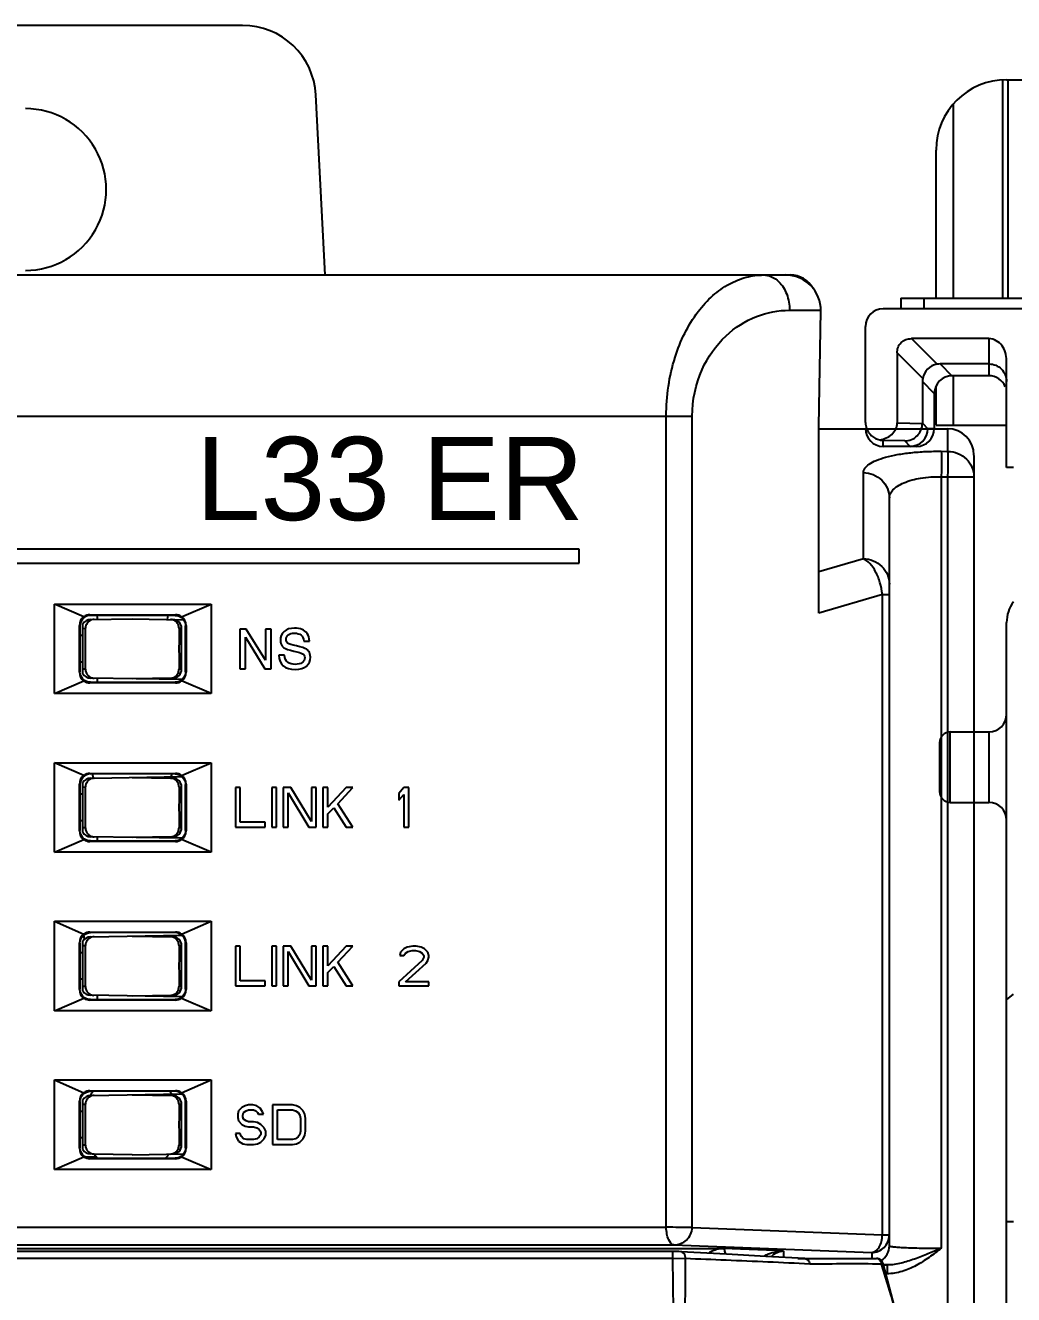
# Model space of a CAD drawing. Header units: inches. Extents: x -38 to 199, y -310 to 64.
# Drawn here: x 21.29 to 22.394, y 56.603 to 58.021 of the extents above; entities that cross this region are included whole.
import ezdxf

# ---------------------------------------------------------------- set-up
doc = ezdxf.new("R2010")
doc.units = ezdxf.units.IN
doc.header["$MEASUREMENT"] = 0
doc.layers.add('PLC', color=7, linetype='Continuous')
doc.styles.get("Standard").update_dxf_attribs({"font": 'arial.ttf'})

# ---------------------------------------------------------------- blocks, each defined once
blk = doc.blocks.new('DI32')
at = {"layer": 'PLC', "color": 7, "linetype": 'Continuous'}
for p, q in [((0.1532, 0.0315), (0.1532, 0.2755)), ((0.1575, 0.2756), (0.4331, 0.2756)), ((0.1594, 0.0315), (0.1594, 0.2756)), ((0.0984, 0.0315), (0.0984, 0.2489)), ((0.0787, 0.0315), (0.0787, 0.1969)), ((0.0394, 0.0315), (0.0394, 0.0197)), ((0.0394, 0.0315), (0.2756, 0.0315)), ((0.065, 0.0315), (0.065, 0.0197)), ((0.2756, 0.0197), (0.0197, 0.0197)), ((0, -0.1073), (0, 0)), ((0.0513, -0.0136), (0.0798, -0.0422)), ((0.1378, -0.0136), (0.0513, -0.0136)), ((0.1378, -0.0136), (0.1378, -0.0551)), ((0.0353, -0.0296), (0.0353, -0.1075)), ((0.0638, -0.0582), (0.0353, -0.0296)), ((0.0832, -0.0419), (0.0965, -0.0551)), ((0.1378, -0.0419), (0.0832, -0.0419)), ((0.1575, -0.1575), (0.1575, -0.0379)), ((0.1378, -0.0551), (0.0965, -0.0551)), ((0.0984, -0.1102), (0.0984, -0.0551)), ((0.0635, -0.0616), (0.0635, -0.1081)), ((0.0768, -0.0748), (0.0635, -0.0616)), ((0.0787, -0.1102), (0.0787, -0.0665)), ((0.0768, -0.0748), (0.0768, -0.1142)), ((0.0353, -0.1075), (0.0635, -0.1082)), ((0.0635, -0.1081), (0.0697, -0.1142)), ((0.0787, -0.1102), (0.1575, -0.1102)), ((0.0197, -0.1339), (0.0197, -0.1272)), ((0.044, -0.1278), (0.0197, -0.1272)), ((0.0768, -0.1142), (0.0697, -0.1142)), ((0.0571, -0.1339), (0.0197, -0.1339)), ((0.05, -0.1339), (0.044, -0.1278)), ((0.1654, -0.1575), (0.1575, -0.1575)), ((0.1575, -1.2362), (0.1575, -0.3307)), ((0.0945, -0.5315), (0.0945, -0.4528)), ((0.0945, -0.4528), (0.1378, -0.4528)), ((0.1378, -0.4528), (0.1378, -0.5315)), ((0.0827, -0.4646), (0.0827, -0.5197)), ((0.0945, -0.5315), (0.1378, -0.5315)), ((0.1575, -0.752), (0.1654, -0.7457)), ((0.1654, -1), (0.1575, -1))]:
    blk.add_line(p, q, dxfattribs=at)
for centre, radius, start, end in [((0.1575, 0.1969), 0.0787, 90, 180), ((0.0197, 0), 0.0197, 90, 180), ((0.0834, -0.0617), 0.0199, 100.2786, 169.7214), ((0.0832, -0.061), 0.0191, 89.9988, 100.1959), ((0.0965, -0.0748), 0.0197, 90, 179.9956), ((0.1378, -0.0748), 0.0197, 22.5024, 90), ((0.0827, -0.0616), 0.0191, 169.8063, 179.9989), ((0.0198, -0.1073), 0.0198, 180.075, 199.1445), ((0.0197, -0.1142), 0.0197, 180, 270), ((0.0197, -0.1073), 0.0197, 199.2206, 258.9983), ((0.0208, -0.1071), 0.0201, 256.0286, 266.8547), ((0.05, -0.1142), 0.0197, 270.0257, 359.988), ((0.0571, -0.1142), 0.0197, 270, 0), ((0.1969, -0.3307), 0.0394, 143.7702, 180), ((0.1378, -0.4331), 0.0197, 270, 0), ((0.0945, -0.4646), 0.0118, 90, 180), ((0.0945, -0.5197), 0.0118, 180, 270), ((0.1378, -0.5512), 0.0197, 0, 90)]:
    blk.add_arc(centre, radius, start, end, dxfattribs=at)
for points, knots in [([(0.0353, -0.0296), (0.0353, -0.0275), (0.0358, -0.0232), (0.0393, -0.0177), (0.0449, -0.0143), (0.0492, -0.0136), (0.0513, -0.0136)], [0, 0, 0, 0, 0.250239, 0.500033, 0.749845, 1, 1, 1, 1]), ([(0.1575, -0.0379), (0.1575, -0.035), (0.1567, -0.0292), (0.1529, -0.0213), (0.1464, -0.0153), (0.1406, -0.0136), (0.1378, -0.0136)], [0, 0, 0, 0, 0.250734, 0.501214, 0.751063, 1, 1, 1, 1]), ([(0.1378, -0.0419), (0.1404, -0.0419), (0.1455, -0.0429), (0.1498, -0.0458), (0.1516, -0.0475)], [0, 0, 0, 0, 0.503503, 1, 1, 1, 1]), ([(0.1516, -0.0475), (0.1535, -0.0494), (0.1564, -0.0537), (0.1575, -0.0589), (0.1575, -0.0615)], [0, 0, 0, 0, 0.503989, 1, 1, 1, 1]), ([(0.0159, -0.1266), (0.0184, -0.1262), (0.0232, -0.1249), (0.0295, -0.1209), (0.0342, -0.1149), (0.0353, -0.11), (0.0353, -0.1075)], [0, 0, 0, 0, 0.250283, 0.500496, 0.750324, 1, 1, 1, 1]), ([(0.044, -0.1278), (0.0465, -0.1278), (0.0515, -0.1268), (0.058, -0.1225), (0.0624, -0.116), (0.0635, -0.1108), (0.0635, -0.1082)], [0, 0, 0, 0, 0.244385, 0.491772, 0.74415, 1, 1, 1, 1])]:
    blk.add_open_spline(points, degree=3, knots=knots, dxfattribs=at)

msp = doc.modelspace()

# ---------------------------------------------------------------- linework, layer by layer
at = {"color": 0}
msp.add_line((22.34923, 57.54018), (22.34923, 53.29765), dxfattribs=at)
at = {"layer": 'PLC', "linetype": 'Continuous'}
for p, q in [((21.53251, 58.02051), (20.99824, 58.02051)), ((21.62488, 57.74175), (21.61432, 57.94289)), ((20.16813, 57.74175), (22.13889, 57.74175)), ((22.13904, 57.74175), (22.14401, 57.74175)), ((22.14327, 57.70238), (22.17826, 57.70238)), ((22.17601, 57.57279), (22.17826, 57.70169)), ((20.12876, 57.58427), (22.03459, 57.58427)), ((22.00562, 56.67825), (22.00562, 57.58427)), ((22.03459, 56.67803), (22.03459, 57.58427)), ((22.17601, 57.36421), (22.17601, 57.57279)), ((22.17601, 57.57013), (22.31971, 57.57009)), ((22.32022, 57.54473), (22.32022, 57.56857)), ((22.31277, 57.54483), (22.32022, 57.54473)), ((22.22573, 57.42487), (22.22573, 57.52111)), ((22.31276, 57.51644), (22.31277, 56.65482)), ((22.31276, 57.51644), (22.32022, 57.51635)), ((22.32022, 56.30933), (22.32022, 57.51635)), ((22.32022, 57.51635), (22.34923, 57.51635)), ((22.25475, 56.65757), (22.25475, 57.49272)), ((21.90829, 57.43555), (20.25475, 57.43555)), ((21.90829, 57.4198), (21.90829, 57.43555)), ((22.22573, 57.42487), (22.17601, 57.41033)), ((20.25475, 57.4198), (21.90829, 57.4198)), ((22.24695, 57.38497), (22.17601, 57.36421)), ((22.24695, 56.66997), (22.24695, 57.38497)), ((22.24695, 57.38495), (22.25475, 57.38495)), ((21.3225, 57.27427), (21.3225, 57.37427)), ((21.35532, 57.36007), (21.3225, 57.37427)), ((21.3225, 57.37427), (21.49731, 57.37427)), ((21.46449, 57.36007), (21.49731, 57.37427)), ((21.49731, 57.37427), (21.49731, 57.27427)), ((21.35026, 57.29809), (21.35026, 57.35045)), ((21.35026, 57.35045), (21.35085, 57.34986)), ((21.35085, 57.34997), (21.35085, 57.29856)), ((21.3542, 57.29652), (21.3542, 57.35205)), ((21.36207, 57.36225), (21.36266, 57.36167)), ((21.36207, 57.36225), (21.45773, 57.36225)), ((21.36253, 57.35694), (21.40932, 57.35775)), ((21.45726, 57.36167), (21.36254, 57.36167)), ((21.36964, 57.36167), (21.3705, 57.35708)), ((21.37011, 57.35919), (21.37011, 57.35707)), ((21.40932, 57.35775), (21.46648, 57.35676)), ((21.44899, 57.36167), (21.44813, 57.35708)), ((21.45773, 57.36225), (21.45715, 57.36167)), ((21.46954, 57.35045), (21.46896, 57.34986)), ((21.46896, 57.29856), (21.46896, 57.34997)), ((21.46954, 57.35045), (21.46954, 57.29809)), ((21.3542, 57.33905), (21.35085, 57.33905)), ((21.3542, 57.34712), (21.35708, 57.34717)), ((21.46447, 57.34712), (21.46155, 57.34717)), ((21.46447, 57.30146), (21.46447, 57.34712)), ((21.52939, 57.3464), (21.52939, 57.3021)), ((21.53634, 57.3464), (21.52939, 57.3464)), ((21.53568, 57.3021), (21.53568, 57.33738)), ((21.53568, 57.33738), (21.55754, 57.3021)), ((21.5582, 57.31152), (21.53634, 57.3464)), ((21.5582, 57.3464), (21.5582, 57.31152)), ((21.56448, 57.3464), (21.5582, 57.3464)), ((21.56448, 57.3021), (21.56448, 57.3464)), ((21.57665, 57.32736), (21.57849, 57.32555)), ((21.58267, 57.33058), (21.5818, 57.33154)), ((21.60099, 57.3328), (21.60727, 57.3328)), ((21.3542, 57.30952), (21.35085, 57.30952)), ((21.5794, 57.31705), (21.57311, 57.31705)), ((21.5995, 57.31886), (21.60094, 57.31749)), ((21.35026, 57.29809), (21.35085, 57.29868)), ((21.35708, 57.30141), (21.3542, 57.30146)), ((21.46447, 57.30146), (21.46155, 57.30141)), ((21.46954, 57.29809), (21.46896, 57.29868)), ((21.52939, 57.3021), (21.53568, 57.3021)), ((21.55754, 57.3021), (21.56448, 57.3021)), ((21.3225, 57.27427), (21.35532, 57.28847)), ((21.36207, 57.28628), (21.36266, 57.28687)), ((21.45773, 57.28628), (21.36207, 57.28628)), ((21.46481, 57.28986), (21.36253, 57.29164)), ((21.36254, 57.28687), (21.45726, 57.28687)), ((21.37011, 57.29151), (21.37011, 57.28687)), ((21.45479, 57.29162), (21.40932, 57.29082)), ((21.45773, 57.28628), (21.45715, 57.28687)), ((21.49731, 57.27427), (21.46449, 57.28847)), ((21.49731, 57.27427), (21.3225, 57.27427)), ((21.3225, 57.0971), (21.3225, 57.19711)), ((21.35532, 57.1829), (21.3225, 57.19711)), ((21.3225, 57.19711), (21.49731, 57.19711)), ((21.46449, 57.1829), (21.49731, 57.19711)), ((21.49731, 57.19711), (21.49731, 57.0971)), ((21.36207, 57.18509), (21.36266, 57.1845)), ((21.36207, 57.18509), (21.45773, 57.18509)), ((21.45726, 57.1845), (21.36254, 57.1845)), ((21.36617, 57.17983), (21.36489, 57.1845)), ((21.36678, 57.17985), (21.46475, 57.18156)), ((21.40932, 57.18059), (21.45185, 57.17985)), ((21.45288, 57.18135), (21.45374, 57.1845)), ((21.45773, 57.18509), (21.45715, 57.1845)), ((21.35026, 57.12093), (21.35026, 57.17328)), ((21.35026, 57.17328), (21.35085, 57.1727)), ((21.35085, 57.17281), (21.35085, 57.1214)), ((21.3542, 57.11936), (21.3542, 57.17489)), ((21.3542, 57.16995), (21.35708, 57.17)), ((21.36253, 57.17977), (21.36617, 57.17983)), ((21.45246, 57.17983), (21.45479, 57.17979)), ((21.46155, 57.17), (21.46447, 57.16995)), ((21.46447, 57.12429), (21.46447, 57.16995)), ((21.46954, 57.17328), (21.46896, 57.1727)), ((21.46896, 57.1214), (21.46896, 57.17281)), ((21.46954, 57.17328), (21.46954, 57.12093)), ((21.52443, 57.16923), (21.52443, 57.12494)), ((21.52997, 57.16923), (21.52443, 57.16923)), ((21.52997, 57.13059), (21.52997, 57.16923)), ((21.56503, 57.16923), (21.56503, 57.12494)), ((21.57057, 57.16923), (21.56503, 57.16923)), ((21.57057, 57.12494), (21.57057, 57.16923)), ((21.57795, 57.16923), (21.57795, 57.12494)), ((21.58625, 57.16923), (21.57795, 57.16923)), ((21.60932, 57.13154), (21.58625, 57.16923)), ((21.60932, 57.16923), (21.60932, 57.13154)), ((21.61486, 57.16923), (21.60932, 57.16923)), ((21.61486, 57.12494), (21.61486, 57.16923)), ((21.62224, 57.16923), (21.62224, 57.12494)), ((21.62778, 57.16923), (21.62224, 57.16923)), ((21.64808, 57.16923), (21.62778, 57.14756)), ((21.62778, 57.14756), (21.62778, 57.16923)), ((21.63885, 57.15133), (21.65546, 57.16923)), ((21.65546, 57.16923), (21.64808, 57.16923)), ((21.71267, 57.16923), (21.70713, 57.16263)), ((21.71821, 57.16923), (21.71267, 57.16923)), ((21.71821, 57.12494), (21.71821, 57.16923)), ((21.3542, 57.16189), (21.35085, 57.16189)), ((21.58349, 57.12494), (21.58349, 57.16358)), ((21.58349, 57.16358), (21.60655, 57.12494)), ((21.70713, 57.16263), (21.70713, 57.15509)), ((21.70713, 57.15509), (21.71267, 57.16169)), ((21.71267, 57.16169), (21.71267, 57.12494)), ((21.62778, 57.14002), (21.63424, 57.14661)), ((21.62778, 57.12494), (21.62778, 57.14002)), ((21.63424, 57.14661), (21.64808, 57.12494)), ((21.65546, 57.12494), (21.63885, 57.15133)), ((21.3542, 57.13236), (21.35085, 57.13236)), ((21.35708, 57.12424), (21.3542, 57.12429)), ((21.46447, 57.12429), (21.46155, 57.12424)), ((21.52443, 57.12494), (21.55765, 57.12494)), ((21.55765, 57.13059), (21.52997, 57.13059)), ((21.55765, 57.12494), (21.55765, 57.13059)), ((21.56503, 57.12494), (21.57057, 57.12494)), ((21.57795, 57.12494), (21.58349, 57.12494)), ((21.60655, 57.12494), (21.61486, 57.12494)), ((21.62224, 57.12494), (21.62778, 57.12494)), ((21.64808, 57.12494), (21.65546, 57.12494)), ((21.71267, 57.12494), (21.71821, 57.12494)), ((21.3225, 57.0971), (21.35532, 57.1113)), ((21.35026, 57.12093), (21.35085, 57.12151)), ((21.36207, 57.10912), (21.36266, 57.1097)), ((21.45773, 57.10912), (21.36207, 57.10912)), ((21.46481, 57.11269), (21.36253, 57.11448)), ((21.36254, 57.1097), (21.45726, 57.1097)), ((21.37011, 57.11434), (21.37011, 57.1097)), ((21.45479, 57.11445), (21.40932, 57.11366)), ((21.45773, 57.10912), (21.45715, 57.1097)), ((21.49731, 57.0971), (21.46449, 57.1113)), ((21.46954, 57.12093), (21.46896, 57.12151)), ((21.49731, 57.0971), (21.3225, 57.0971)), ((21.3225, 56.91994), (21.3225, 57.01994)), ((21.3225, 57.01994), (21.35532, 57.00574)), ((21.3225, 57.01994), (21.49731, 57.01994)), ((21.46449, 57.00574), (21.49731, 57.01994)), ((21.49731, 57.01994), (21.49731, 56.91994)), ((21.35026, 56.94376), (21.35026, 56.99611)), ((21.35026, 56.99611), (21.35085, 56.99553)), ((21.35085, 56.99564), (21.35085, 56.94423)), ((21.3542, 56.94219), (21.3542, 56.99772)), ((21.36207, 57.00792), (21.36266, 57.00734)), ((21.36207, 57.00792), (21.45773, 57.00792)), ((21.36253, 57.00261), (21.46475, 57.00439)), ((21.45726, 57.00734), (21.36254, 57.00734)), ((21.40932, 57.00342), (21.45479, 57.00263)), ((21.45773, 57.00792), (21.45715, 57.00734)), ((21.46954, 56.99611), (21.46896, 56.99553)), ((21.46896, 56.94423), (21.46896, 56.99564)), ((21.46954, 56.99611), (21.46954, 56.94376)), ((21.3542, 56.98472), (21.35085, 56.98472)), ((21.3542, 56.99279), (21.35708, 56.99284)), ((21.46155, 56.99284), (21.46447, 56.99279)), ((21.46447, 56.94713), (21.46447, 56.99279)), ((21.52443, 56.99207), (21.52443, 56.94777)), ((21.52997, 56.99207), (21.52443, 56.99207)), ((21.52997, 56.95343), (21.52997, 56.99207)), ((21.56503, 56.99207), (21.56503, 56.94777)), ((21.57057, 56.99207), (21.56503, 56.99207)), ((21.57057, 56.94777), (21.57057, 56.99207)), ((21.57795, 56.99207), (21.57795, 56.94777)), ((21.58625, 56.99207), (21.57795, 56.99207)), ((21.58349, 56.94777), (21.58349, 56.98641)), ((21.58349, 56.98641), (21.60655, 56.94777)), ((21.60932, 56.95437), (21.58625, 56.99207)), ((21.60932, 56.99207), (21.60932, 56.95437)), ((21.61486, 56.99207), (21.60932, 56.99207)), ((21.61486, 56.94777), (21.61486, 56.99207)), ((21.62224, 56.99207), (21.62224, 56.94777)), ((21.62778, 56.99207), (21.62224, 56.99207)), ((21.64808, 56.99207), (21.62778, 56.97039)), ((21.62778, 56.97039), (21.62778, 56.99207)), ((21.63885, 56.97416), (21.65546, 56.99207)), ((21.65546, 56.99207), (21.64808, 56.99207)), ((21.70898, 56.98547), (21.70806, 56.9817)), ((21.70806, 56.9817), (21.71267, 56.9817)), ((21.71267, 56.98924), (21.70898, 56.98547)), ((21.71636, 56.99112), (21.71267, 56.98924)), ((21.71267, 56.9817), (21.71451, 56.98453)), ((21.71451, 56.98453), (21.71728, 56.98641)), ((21.72282, 56.99207), (21.71636, 56.99112)), ((21.71728, 56.98641), (21.7219, 56.98735)), ((21.7219, 56.98735), (21.72559, 56.98735)), ((21.72651, 56.99207), (21.72282, 56.99207)), ((21.72559, 56.98735), (21.7302, 56.98641)), ((21.73205, 56.99112), (21.72651, 56.99207)), ((21.7302, 56.98641), (21.73297, 56.98453)), ((21.73574, 56.98924), (21.73205, 56.99112)), ((21.73297, 56.98453), (21.73481, 56.9817)), ((21.73481, 56.9817), (21.73481, 56.97981)), ((21.73943, 56.98547), (21.73574, 56.98924)), ((21.74035, 56.9817), (21.73943, 56.98547)), ((21.74035, 56.97981), (21.74035, 56.9817)), ((21.62778, 56.96285), (21.63424, 56.96945)), ((21.63424, 56.96945), (21.64808, 56.94777)), ((21.65546, 56.94777), (21.63885, 56.97416)), ((21.73297, 56.97604), (21.70713, 56.95249)), ((21.71451, 56.95249), (21.73758, 56.97322)), ((21.73481, 56.97981), (21.73297, 56.97604)), ((21.73758, 56.97322), (21.73943, 56.97604)), ((21.73943, 56.97604), (21.74035, 56.97981)), ((21.3542, 56.95519), (21.35085, 56.95519)), ((21.55765, 56.95343), (21.52997, 56.95343)), ((21.55765, 56.94777), (21.55765, 56.95343)), ((21.62778, 56.94777), (21.62778, 56.96285)), ((21.35026, 56.94376), (21.35085, 56.94435)), ((21.35708, 56.94708), (21.3542, 56.94713)), ((21.46447, 56.94713), (21.46155, 56.94708)), ((21.46954, 56.94376), (21.46896, 56.94435)), ((21.52443, 56.94777), (21.55765, 56.94777)), ((21.56503, 56.94777), (21.57057, 56.94777)), ((21.57795, 56.94777), (21.58349, 56.94777)), ((21.60655, 56.94777), (21.61486, 56.94777)), ((21.62224, 56.94777), (21.62778, 56.94777)), ((21.64808, 56.94777), (21.65546, 56.94777)), ((21.70713, 56.95249), (21.70713, 56.94777)), ((21.70713, 56.94777), (21.74035, 56.94777)), ((21.74035, 56.95249), (21.71451, 56.95249)), ((21.74035, 56.94777), (21.74035, 56.95249)), ((21.3225, 56.91994), (21.35532, 56.93414)), ((21.36207, 56.93195), (21.36266, 56.93254)), ((21.45773, 56.93195), (21.36207, 56.93195)), ((21.46481, 56.93552), (21.36253, 56.93731)), ((21.36254, 56.93254), (21.45726, 56.93254)), ((21.45479, 56.93729), (21.40932, 56.93649)), ((21.45773, 56.93195), (21.45715, 56.93254)), ((21.46449, 56.93414), (21.49731, 56.91994)), ((21.49731, 56.91994), (21.3225, 56.91994)), ((21.3225, 56.74277), (21.3225, 56.84278)), ((21.3225, 56.84278), (21.35532, 56.82857)), ((21.3225, 56.84278), (21.49731, 56.84278)), ((21.46449, 56.82857), (21.49731, 56.84278)), ((21.49731, 56.84278), (21.49731, 56.74277)), ((21.36207, 56.83076), (21.36266, 56.83017)), ((21.36207, 56.83076), (21.45773, 56.83076)), ((21.36253, 56.82544), (21.46475, 56.82722)), ((21.45726, 56.83017), (21.36254, 56.83017)), ((21.40932, 56.82626), (21.45479, 56.82546)), ((21.45773, 56.83076), (21.45715, 56.83017)), ((21.35026, 56.7666), (21.35026, 56.81895)), ((21.35026, 56.81895), (21.35085, 56.81836)), ((21.35085, 56.81848), (21.35085, 56.76707)), ((21.3542, 56.76503), (21.3542, 56.82056)), ((21.3542, 56.81562), (21.35708, 56.81567)), ((21.46155, 56.81567), (21.46447, 56.81562)), ((21.46447, 56.76996), (21.46447, 56.81562)), ((21.46954, 56.81895), (21.46896, 56.81836)), ((21.46896, 56.76707), (21.46896, 56.81848)), ((21.46954, 56.81895), (21.46954, 56.7666)), ((21.53181, 56.81207), (21.52812, 56.8083)), ((21.5355, 56.81396), (21.53181, 56.81207)), ((21.53919, 56.8149), (21.5355, 56.81396)), ((21.54381, 56.8149), (21.53919, 56.8149)), ((21.54842, 56.81396), (21.54381, 56.8149)), ((21.55211, 56.81113), (21.54842, 56.81396)), ((21.56595, 56.8149), (21.56595, 56.77061)), ((21.5881, 56.8149), (21.56595, 56.8149)), ((21.59271, 56.81396), (21.5881, 56.8149)), ((21.5964, 56.81207), (21.59271, 56.81396)), ((21.6001, 56.8083), (21.5964, 56.81207)), ((21.3542, 56.80756), (21.35085, 56.80756)), ((21.52812, 56.8083), (21.5272, 56.80453)), ((21.5272, 56.80453), (21.5272, 56.80076)), ((21.5272, 56.80076), (21.52812, 56.79699)), ((21.53274, 56.80359), (21.53366, 56.80642)), ((21.53274, 56.80171), (21.53274, 56.80359)), ((21.53366, 56.79888), (21.53274, 56.80171)), ((21.53366, 56.80642), (21.53643, 56.8083)), ((21.53643, 56.79699), (21.53366, 56.79888)), ((21.53643, 56.8083), (21.53919, 56.80925)), ((21.53919, 56.80925), (21.54473, 56.80925)), ((21.54473, 56.80925), (21.5475, 56.8083)), ((21.5475, 56.8083), (21.54934, 56.80642)), ((21.54934, 56.80642), (21.55027, 56.80453)), ((21.55027, 56.80453), (21.5558, 56.80453)), ((21.55488, 56.80736), (21.55211, 56.81113)), ((21.5558, 56.80453), (21.55488, 56.80736)), ((21.57149, 56.77626), (21.57149, 56.80925)), ((21.57149, 56.80925), (21.5881, 56.80925)), ((21.5881, 56.80925), (21.59179, 56.8083)), ((21.59179, 56.8083), (21.59456, 56.80642)), ((21.59456, 56.80642), (21.5964, 56.80359)), ((21.5964, 56.80359), (21.59733, 56.79982)), ((21.59733, 56.79982), (21.59733, 56.78569)), ((21.60194, 56.80453), (21.6001, 56.8083)), ((21.60286, 56.79982), (21.60194, 56.80453)), ((21.60286, 56.78569), (21.60286, 56.79982)), ((21.52812, 56.79699), (21.53181, 56.79323)), ((21.53181, 56.79323), (21.5355, 56.79134)), ((21.5355, 56.79134), (21.53919, 56.7904)), ((21.53919, 56.79605), (21.53643, 56.79699)), ((21.54473, 56.79605), (21.53919, 56.79605)), ((21.53919, 56.7904), (21.54473, 56.7904)), ((21.54934, 56.79511), (21.54473, 56.79605)), ((21.54473, 56.7904), (21.54842, 56.78946)), ((21.54842, 56.78946), (21.55119, 56.78757)), ((21.55304, 56.79323), (21.54934, 56.79511)), ((21.55119, 56.78757), (21.55304, 56.78474)), ((21.55673, 56.78946), (21.55304, 56.79323)), ((21.55304, 56.78474), (21.55304, 56.78192)), ((21.55857, 56.78569), (21.55673, 56.78946)), ((21.55857, 56.78097), (21.55857, 56.78569)), ((21.59733, 56.78569), (21.5964, 56.78192)), ((21.60194, 56.78097), (21.60286, 56.78569)), ((21.3542, 56.77803), (21.35085, 56.77803)), ((21.35708, 56.76991), (21.3542, 56.76996)), ((21.46155, 56.76991), (21.46447, 56.76996)), ((21.52443, 56.78286), (21.52535, 56.77909)), ((21.52997, 56.78286), (21.52443, 56.78286)), ((21.52535, 56.77909), (21.52812, 56.77438)), ((21.52812, 56.77438), (21.53274, 56.77155)), ((21.53089, 56.78003), (21.52997, 56.78286)), ((21.53366, 56.7772), (21.53089, 56.78003)), ((21.53274, 56.77155), (21.53735, 56.77061)), ((21.53735, 56.77626), (21.53366, 56.7772)), ((21.54473, 56.77626), (21.53735, 56.77626)), ((21.53735, 56.77061), (21.54473, 56.77061)), ((21.54842, 56.7772), (21.54473, 56.77626)), ((21.54473, 56.77061), (21.54934, 56.77155)), ((21.55119, 56.77909), (21.54842, 56.7772)), ((21.54934, 56.77155), (21.55304, 56.77344)), ((21.55304, 56.78192), (21.55119, 56.77909)), ((21.55304, 56.77344), (21.55673, 56.7772)), ((21.55673, 56.7772), (21.55857, 56.78097)), ((21.56595, 56.77061), (21.5881, 56.77061)), ((21.5881, 56.77626), (21.57149, 56.77626)), ((21.59179, 56.7772), (21.5881, 56.77626)), ((21.5881, 56.77061), (21.59271, 56.77155)), ((21.59456, 56.77909), (21.59179, 56.7772)), ((21.59271, 56.77155), (21.5964, 56.77344)), ((21.5964, 56.78192), (21.59456, 56.77909)), ((21.5964, 56.77344), (21.6001, 56.7772)), ((21.6001, 56.7772), (21.60194, 56.78097)), ((21.3225, 56.74277), (21.35532, 56.75697)), ((21.35026, 56.7666), (21.35085, 56.76718)), ((21.35685, 56.75712), (21.36928, 56.75712)), ((21.36207, 56.75479), (21.36266, 56.75537)), ((21.45773, 56.75479), (21.36207, 56.75479)), ((21.36661, 56.76007), (21.36253, 56.76014)), ((21.36254, 56.75537), (21.45726, 56.75537)), ((21.40932, 56.75933), (21.36678, 56.76007)), ((21.40932, 56.75933), (21.46651, 56.76033)), ((21.45773, 56.75479), (21.45715, 56.75537)), ((21.46449, 56.75697), (21.49731, 56.74277)), ((21.46954, 56.7666), (21.46896, 56.76718)), ((21.49731, 56.74277), (21.3225, 56.74277)), ((20.16813, 56.67825), (22.00562, 56.67825)), ((22.03459, 56.67803), (22.24695, 56.66997)), ((22.24695, 56.66997), (22.25475, 56.66974)), ((20.16813, 56.65858), (22.01426, 56.65858)), ((22.01426, 56.65858), (22.23506, 56.6502)), ((22.01282, 56.64329), (20.12876, 56.64329)), ((22.01282, 56.65117), (20.13664, 56.65117)), ((20.40538, 56.6544), (22.06944, 56.6544)), ((22.01282, 56.64329), (22.01282, 56.65117)), ((22.01487, 56.65116), (22.01282, 56.65117)), ((22.02711, 56.64321), (22.01282, 56.64329)), ((22.01981, 56.65105), (22.01487, 56.65116)), ((22.02185, 56.65096), (22.01981, 56.65105)), ((22.07278, 56.64816), (22.02183, 56.65096)), ((22.13664, 56.65185), (22.06944, 56.6544)), ((22.11673, 56.64574), (22.07278, 56.64816)), ((22.16055, 56.64333), (22.11673, 56.64574)), ((22.13664, 56.65185), (22.13664, 56.64465)), ((22.15245, 56.64334), (22.24039, 56.64334)), ((22.23506, 56.6502), (22.23506, 56.64334)), ((22.24791, 56.6378), (22.24605, 56.63722)), ((22.29212, 56.47039), (22.24791, 56.6378)), ((22.25231, 56.63618), (22.24833, 56.63618)), ((22.25231, 56.63618), (22.25214, 56.62634))]:
    msp.add_line(p, q, dxfattribs=at)
for centre, radius, start, end in [((21.28998, 57.83723), 0.09032, 269.99995, 90.00005), ((22.13889, 57.70238), 0.03937, 358.99965, 90.02083), ((22.14401, 57.71222), 0.02953, 29.42545, 90), ((22.31971, 57.54056), 0.02953, 0.00027, 90.00027), ((21.36697, 57.34701), 0.01001, 91.05669, 108.81703), ((13.11696, 57.32431), 8.24016, 359.999836, 0.15893), ((29.70168, 57.32431), 8.24016, 179.84107, 180.000164), ((13.11696, 57.32426), 8.24016, 359.84107, 0.000164), ((29.70168, 57.32426), 8.24016, 179.999836, 180.15893), ((21.36697, 57.16984), 0.01001, 91.05669, 108.81703), ((13.11696, 57.14715), 8.24016, 359.999836, 0.15893), ((29.70168, 57.14715), 8.24016, 179.84107, 180.000164), ((13.11696, 57.1471), 8.24016, 359.84107, 0.000164), ((29.70168, 57.1471), 8.24016, 179.999836, 180.15893), ((21.40825, 57.01245), 0.05393, 188.66913, 189.2221), ((21.40767, 57.01235), 0.05334, 189.21509, 193.59894), ((21.36697, 56.99268), 0.01001, 91.05669, 108.81703), ((21.40599, 57.00884), 0.05636, 355.3612, 357.17624), ((13.11696, 56.96998), 8.24016, 359.999836, 0.15893), ((29.70168, 56.96998), 8.24016, 179.84107, 180.000164), ((13.11696, 56.96993), 8.24016, 359.84107, 0.000164), ((29.70168, 56.96993), 8.24016, 179.999836, 180.15893), ((22.19055, 56.93123), 0.82052, 179.58897, 179.91577), ((21.41421, 56.79567), 0.05986, 147.70141, 149.97796), ((21.41432, 56.7956), 0.05998, 144.6207, 147.70101), ((21.36697, 56.81551), 0.01001, 91.05669, 108.81703), ((21.40195, 56.79528), 0.06049, 31.75312, 35.26773), ((13.11696, 56.79282), 8.24016, 359.999836, 0.15893), ((29.70168, 56.79282), 8.24016, 179.84107, 180.000164), ((13.11696, 56.79277), 8.24016, 359.84107, 0.000164), ((29.70168, 56.79277), 8.24016, 179.999836, 180.15893), ((21.41292, 56.79585), 0.05857, 217.80038, 218.35178), ((21.41262, 56.79561), 0.05819, 218.34517, 224.10572), ((21.40446, 56.79523), 0.05785, 316.44439, 320.72528), ((21.40443, 56.79526), 0.0579, 320.72324, 322.47337), ((21.91942, 43.5359), 13.14264, 89.497905, 89.624211), ((22.23508, 56.65757), 0.01967, 302.50543, 359.99475), ((21.66185, 46.63397), 10.01591, 87.650614, 87.91011), ((21.67634, 46.99617), 9.65341, 87.093434, 87.648409), ((22.24039, 56.63547), 0.00787, 17.22911, 90.01111), ((22.21312, 46.64128), 9.996, 89.811216, 90.270977), ((20.29711, 56.03089), 2.04109, 10.45798, 17.28142), ((22.27169, 57.08344), 0.44768, 266.95021, 267.51948)]:
    msp.add_arc(centre, radius, start, end, dxfattribs=at)
for centre, major_axis, ratio, start_param, end_param in [((21.53251, 57.93859), (0, 0.08192), 1, -1.5183604, 0), ((21.36217, 57.35035), (0.01096, -0.00469), 0.9893025, 2.5846446, 3.5423275), ((21.3627, 57.3471), (0.0069, 0.00702), 0.9999894, 0.7941195, 1.8194671), ((21.36228, 57.35024), (-0.00471, 0.0111), 0.9756194, -0.3926229, 0.2201859), ((21.45461, 57.34712), (0.00985, -0.00013), 0.9987814, 0.013077, 1.5664307), ((21.45752, 57.35024), (0.00471, 0.0111), 0.9756194, -0.2201859, 0.3926229), ((21.45764, 57.35035), (0.01096, 0.00469), 0.9893025, -0.4007348, 0.556948), ((21.36217, 57.29818), (0.01096, 0.00469), 0.9893025, 2.7408578, 3.6985407), ((21.3627, 57.30148), (0.0069, -0.00702), 0.9999894, -1.8194672, -0.7941195), ((21.45461, 57.30146), (0.00985, 0.00013), 0.9987814, -1.5664307, -0.013077), ((21.45764, 57.29818), (0.01096, -0.00469), 0.9893025, -0.556948, 0.4007348), ((21.36228, 57.2983), (0.00471, 0.0111), 0.9756194, -3.3617786, -2.7489697), ((21.45752, 57.2983), (-0.00471, 0.0111), 0.9756194, -3.5342156, -2.9214067), ((21.36217, 57.17319), (0.01096, -0.00469), 0.9893025, 2.5846446, 3.5423275), ((21.36228, 57.17307), (-0.00471, 0.0111), 0.9756194, -0.3926229, 0.2201859), ((21.45752, 57.17307), (0.00471, 0.0111), 0.9756194, -0.2201859, 0.3926229), ((21.45764, 57.17319), (0.01096, 0.00469), 0.9893025, -0.4007348, 0.556948), ((21.3627, 57.16993), (0.0069, 0.00702), 0.9999894, 0.7941195, 1.8194672), ((21.45461, 57.16995), (0.00985, -0.00013), 0.9987814, 0.013077, 1.5664307), ((21.45461, 57.12429), (0.00985, 0.00013), 0.9987814, -1.5664307, -0.013077), ((21.36217, 57.12102), (0.01096, 0.00469), 0.9893025, 2.7408578, 3.6985407), ((21.3627, 57.12432), (0.0069, -0.00702), 0.9999894, -1.8194671, -0.7941195), ((21.36228, 57.12114), (0.00471, 0.0111), 0.9756194, -3.3617786, -2.7489697), ((21.45752, 57.12114), (-0.00471, 0.0111), 0.9756194, -3.5342156, -2.9214067), ((21.45764, 57.12102), (0.01096, -0.00469), 0.9893025, -0.556948, 0.4007348), ((21.36217, 56.99602), (0.01096, -0.00469), 0.9893025, 2.5846446, 3.5423275), ((21.3627, 56.99276), (0.0069, 0.00702), 0.9999894, 0.7941195, 1.8194672), ((21.36228, 56.9959), (-0.00471, 0.0111), 0.9756194, -0.3926229, 0.2201859), ((21.45461, 56.99279), (0.00985, -0.00013), 0.9987814, 0.013077, 1.5664307), ((21.45752, 56.9959), (0.00471, 0.0111), 0.9756194, -0.2201859, 0.3926229), ((21.45764, 56.99602), (0.01096, 0.00469), 0.9893025, -0.4007348, 0.556948), ((21.36217, 56.94385), (0.01096, 0.00469), 0.9893025, 2.7408578, 3.6985407), ((21.3627, 56.94715), (0.0069, -0.00702), 0.9999894, -1.8194672, -0.7941195), ((21.45461, 56.94713), (0.00985, 0.00013), 0.9987814, -1.5664307, -0.013077), ((21.45764, 56.94385), (0.01096, -0.00469), 0.9893025, -0.556948, 0.4007348), ((21.36228, 56.94397), (0.00471, 0.0111), 0.9756194, -3.3617786, -2.7489697), ((21.45752, 56.94397), (-0.00471, 0.0111), 0.9756194, -3.5342156, -2.9214067), ((21.36217, 56.81886), (0.01096, -0.00469), 0.9893025, 2.5846446, 3.5423275), ((21.36228, 56.81874), (-0.00471, 0.0111), 0.9756194, -0.3926229, 0.2201859), ((21.45752, 56.81874), (0.00471, 0.0111), 0.9756194, -0.2201859, 0.3926229), ((21.45764, 56.81886), (0.01096, 0.00469), 0.9893025, -0.4007348, 0.556948), ((21.3627, 56.8156), (0.0069, 0.00702), 0.9999894, 0.7941195, 1.8194671), ((21.45461, 56.81562), (0.00985, -0.00013), 0.9987814, 0.013077, 1.5664307), ((21.45461, 56.76996), (0.00985, 0.00013), 0.9987814, -1.5664307, -0.013077), ((21.36217, 56.76669), (0.01096, 0.00469), 0.9893025, 2.7408578, 3.6985407), ((21.3627, 56.76999), (0.0069, -0.00702), 0.9999894, -1.8194671, -0.7941195), ((21.36228, 56.76681), (0.00471, 0.0111), 0.9756194, -3.3617786, -2.7489697), ((21.45752, 56.76681), (-0.00471, 0.0111), 0.9756194, -3.5342156, -2.9214067), ((21.45764, 56.76669), (0.01096, -0.00469), 0.9893025, -0.556948, 0.4007348)]:
    msp.add_ellipse(centre, major_axis=major_axis, ratio=ratio, start_param=start_param, end_param=end_param, dxfattribs=at)
for points, knots in [([(22.00562, 57.58427), (22.00564, 57.6064), (22.01151, 57.64781), (22.03331, 57.69319), (22.05669, 57.7189), (22.07499, 57.73205), (22.09436, 57.73997), (22.10776, 57.74175), (22.11429, 57.74175)], [0, 0, 0, 0, 0.3160626, 0.5876762, 0.7040366, 0.809359, 0.9067889, 1, 1, 1, 1]), ([(22.1143, 57.74175), (22.11735, 57.74175), (22.12374, 57.74032), (22.129, 57.73653), (22.13133, 57.73423)], [0, 0, 0, 0, 0.4824648, 1, 1, 1, 1]), ([(22.13133, 57.73423), (22.13524, 57.73036), (22.14136, 57.72007), (22.14327, 57.70843), (22.14327, 57.70238)], [0, 0, 0, 0, 0.4762675, 1, 1, 1, 1]), ([(22.03459, 57.58427), (22.0346, 57.60191), (22.04156, 57.63543), (22.06896, 57.67447), (22.10458, 57.69738), (22.13078, 57.70238), (22.14327, 57.70238)], [0, 0, 0, 0, 0.2990214, 0.5602362, 0.7882419, 1, 1, 1, 1]), ([(22.32022, 57.56857), (22.32016, 57.56895), (22.32006, 57.56937), (22.31987, 57.57009), (22.31971, 57.57009)], [0, 0, 0, 0, 0.7170746, 1, 1, 1, 1]), ([(22.22573, 57.52111), (22.22573, 57.52278), (22.22726, 57.52663), (22.23258, 57.53109), (22.24055, 57.53512), (22.2512, 57.53862), (22.26423, 57.54147), (22.27923, 57.54355), (22.29563, 57.54474), (22.30698, 57.54491), (22.31277, 57.54483)], [0, 0, 0, 0, 0.0531443, 0.1228838, 0.2165921, 0.3355346, 0.477914, 0.6398332, 0.8160995, 1, 1, 1, 1]), ([(22.31277, 57.54483), (22.31294, 57.5413), (22.31288, 57.53183), (22.31285, 57.52237), (22.31277, 57.51644)], [0, 0, 0, 0, 0.3737299, 1, 1, 1, 1]), ([(22.32022, 57.54473), (22.32401, 57.54467), (22.33161, 57.54312), (22.34124, 57.53681), (22.34771, 57.52744), (22.34923, 57.52), (22.34923, 57.51635)], [0, 0, 0, 0, 0.2545081, 0.5063674, 0.7545094, 1, 1, 1, 1]), ([(22.32022, 57.51635), (22.3203, 57.52227), (22.32034, 57.53173), (22.32039, 57.5412), (22.32022, 57.54473)], [0, 0, 0, 0, 0.6262701, 1, 1, 1, 1]), ([(22.22573, 57.52111), (22.22953, 57.52104), (22.23712, 57.51949), (22.24675, 57.51318), (22.25322, 57.50381), (22.25475, 57.49638), (22.25475, 57.49272)], [0, 0, 0, 0, 0.254512, 0.5063632, 0.7545002, 1, 1, 1, 1]), ([(22.25475, 57.49272), (22.25475, 57.49431), (22.25555, 57.49773), (22.25888, 57.50231), (22.26412, 57.50642), (22.27425, 57.51157), (22.29078, 57.51571), (22.30505, 57.5166), (22.31276, 57.51644)], [0, 0, 0, 0, 0.0708391, 0.1513361, 0.248363, 0.3651339, 0.656038, 1, 1, 1, 1]), ([(22.22573, 57.42487), (22.22953, 57.4248), (22.23712, 57.42325), (22.24675, 57.41694), (22.25322, 57.40757), (22.25475, 57.40014), (22.25475, 57.39648)], [0, 0, 0, 0, 0.2545118, 0.5063631, 0.7545001, 1, 1, 1, 1]), ([(22.24695, 57.38497), (22.24649, 57.38951), (22.24478, 57.39826), (22.24011, 57.41004), (22.23391, 57.41928), (22.22849, 57.42363), (22.22573, 57.42487)], [0, 0, 0, 0, 0.2922631, 0.5678043, 0.8064722, 1, 1, 1, 1]), ([(21.36374, 57.35648), (21.36278, 57.35615), (21.36095, 57.35519), (21.35879, 57.35299), (21.3574, 57.35023), (21.35708, 57.34818), (21.35708, 57.34717)], [0, 0, 0, 0, 0.2493714, 0.4995139, 0.7499465, 1, 1, 1, 1]), ([(21.46155, 57.34717), (21.46155, 57.34844), (21.46105, 57.35101), (21.45889, 57.35426), (21.45566, 57.35645), (21.45311, 57.35699), (21.45185, 57.35701)], [0, 0, 0, 0, 0.2504567, 0.5011133, 0.7511218, 1, 1, 1, 1]), ([(21.35708, 57.30141), (21.35708, 57.30014), (21.35758, 57.29756), (21.35974, 57.29431), (21.36297, 57.29213), (21.36552, 57.29159), (21.36678, 57.29157)], [0, 0, 0, 0, 0.2504578, 0.501116, 0.7511212, 1, 1, 1, 1]), ([(21.45185, 57.29157), (21.45311, 57.29159), (21.45566, 57.29213), (21.45889, 57.29431), (21.46105, 57.29756), (21.46155, 57.30014), (21.46155, 57.30141)], [0, 0, 0, 0, 0.2488704, 0.4988566, 0.7495257, 1, 1, 1, 1]), ([(21.46155, 57.17), (21.46155, 57.17127), (21.46105, 57.17385), (21.45889, 57.1771), (21.45566, 57.17929), (21.45311, 57.17982), (21.45185, 57.17985)], [0, 0, 0, 0, 0.2504578, 0.501116, 0.7511212, 1, 1, 1, 1]), ([(21.36374, 57.17931), (21.36278, 57.17898), (21.36095, 57.17803), (21.35879, 57.17582), (21.3574, 57.17306), (21.35708, 57.17102), (21.35708, 57.17)], [0, 0, 0, 0, 0.2493714, 0.4995139, 0.7499465, 1, 1, 1, 1]), ([(21.35708, 57.12424), (21.35708, 57.12297), (21.35758, 57.1204), (21.35974, 57.11715), (21.36297, 57.11496), (21.36552, 57.11442), (21.36678, 57.1144)], [0, 0, 0, 0, 0.2504578, 0.501116, 0.7511212, 1, 1, 1, 1]), ([(21.45185, 57.1144), (21.45311, 57.11442), (21.45566, 57.11496), (21.45889, 57.11715), (21.46105, 57.1204), (21.46155, 57.12297), (21.46155, 57.12424)], [0, 0, 0, 0, 0.2488704, 0.4988566, 0.7495257, 1, 1, 1, 1]), ([(21.36374, 57.00215), (21.36278, 57.00182), (21.36095, 57.00086), (21.35879, 56.99866), (21.3574, 56.9959), (21.35708, 56.99385), (21.35708, 56.99284)], [0, 0, 0, 0, 0.2493714, 0.4995139, 0.7499465, 1, 1, 1, 1]), ([(21.46155, 56.99284), (21.46155, 56.99411), (21.46105, 56.99668), (21.45889, 56.99993), (21.45566, 57.00212), (21.45311, 57.00266), (21.45185, 57.00268)], [0, 0, 0, 0, 0.2504578, 0.501116, 0.7511212, 1, 1, 1, 1]), ([(21.35708, 56.94708), (21.35708, 56.94581), (21.35758, 56.94323), (21.35974, 56.93998), (21.36297, 56.93779), (21.36552, 56.93726), (21.36678, 56.93724)], [0, 0, 0, 0, 0.2504578, 0.501116, 0.7511212, 1, 1, 1, 1]), ([(21.45185, 56.93724), (21.45311, 56.93726), (21.45566, 56.93779), (21.45889, 56.93998), (21.46105, 56.94323), (21.46155, 56.94581), (21.46155, 56.94708)], [0, 0, 0, 0, 0.2488704, 0.4988566, 0.7495257, 1, 1, 1, 1]), ([(21.46155, 56.81567), (21.46155, 56.81694), (21.46105, 56.81952), (21.45889, 56.82277), (21.45566, 56.82495), (21.45311, 56.82549), (21.45185, 56.82551)], [0, 0, 0, 0, 0.2504578, 0.501116, 0.7511212, 1, 1, 1, 1]), ([(21.36374, 56.82498), (21.36278, 56.82465), (21.36095, 56.8237), (21.35879, 56.82149), (21.3574, 56.81873), (21.35708, 56.81669), (21.35708, 56.81567)], [0, 0, 0, 0, 0.2493714, 0.4995139, 0.7499465, 1, 1, 1, 1]), ([(21.35708, 56.76991), (21.35708, 56.76864), (21.35758, 56.76607), (21.35974, 56.76282), (21.36297, 56.76063), (21.36552, 56.76009), (21.36678, 56.76007)], [0, 0, 0, 0, 0.2504578, 0.501116, 0.7511212, 1, 1, 1, 1]), ([(21.45185, 56.76007), (21.45311, 56.76009), (21.45566, 56.76063), (21.45889, 56.76282), (21.46105, 56.76607), (21.46155, 56.76864), (21.46155, 56.76991)], [0, 0, 0, 0, 0.2488693, 0.4988569, 0.7495248, 1, 1, 1, 1]), ([(22.01426, 56.65858), (22.01154, 56.6588), (22.00808, 56.6639), (22.00618, 56.67083), (22.00566, 56.67568), (22.00562, 56.67825)], [0, 0, 0, 0, 0.3636836, 0.6574516, 1, 1, 1, 1]), ([(22.01426, 56.65858), (22.01677, 56.65861), (22.02186, 56.65959), (22.02852, 56.66372), (22.03328, 56.67013), (22.03453, 56.67539), (22.03459, 56.67803)], [0, 0, 0, 0, 0.2438899, 0.4914957, 0.7440351, 1, 1, 1, 1]), ([(22.23506, 56.6502), (22.23664, 56.65027), (22.24008, 56.6517), (22.24381, 56.6563), (22.2463, 56.66263), (22.24691, 56.66745), (22.24695, 56.66997)], [0, 0, 0, 0, 0.1904033, 0.4208762, 0.6966618, 1, 1, 1, 1]), ([(22.23506, 56.6502), (22.2376, 56.65018), (22.24274, 56.65115), (22.24929, 56.65545), (22.25371, 56.66196), (22.25475, 56.66716), (22.25475, 56.66974)], [0, 0, 0, 0, 0.248249, 0.4971783, 0.7477551, 1, 1, 1, 1]), ([(22.25475, 56.65757), (22.25475, 56.65744), (22.25522, 56.65719), (22.256, 56.65699), (22.25742, 56.65673), (22.2593, 56.6565), (22.26173, 56.65626), (22.2659, 56.65594), (22.2722, 56.65559), (22.28086, 56.65526), (22.29077, 56.65502), (22.30155, 56.65486), (22.30898, 56.65482), (22.31277, 56.65482)], [0, 0, 0, 0, 0.0066115, 0.0215759, 0.0456107, 0.0786645, 0.1204544, 0.1706465, 0.2943019, 0.4450897, 0.6173258, 0.8047323, 1, 1, 1, 1]), ([(22.01282, 55.40792), (22.01481, 55.51085), (22.01703, 55.71675), (22.01786, 56.02561), (22.01703, 56.33446), (22.01481, 56.54036), (22.01282, 56.64329)], [0, 0, 0, 0, 0.2499996, 0.5, 0.7500004, 1, 1, 1, 1]), ([(22.02711, 56.64321), (22.02712, 56.64418), (22.0269, 56.64608), (22.02582, 56.64858), (22.0241, 56.65039), (22.02258, 56.65092), (22.02185, 56.65096)], [0, 0, 0, 0, 0.2854255, 0.5506369, 0.7864887, 1, 1, 1, 1]), ([(22.02711, 55.408), (22.02696, 55.45946), (22.02634, 55.56239), (22.02515, 55.76826), (22.02453, 56.02561), (22.02515, 56.28295), (22.02634, 56.48882), (22.02696, 56.59175), (22.02711, 56.64321)], [0, 0, 0, 0, 0.1249872, 0.249989, 0.5, 0.750011, 0.8750128, 1, 1, 1, 1]), ([(22.06944, 56.6544), (22.06799, 56.65437), (22.06214, 56.65384), (22.05636, 56.65176), (22.05268, 56.6493)], [0, 0, 0, 0, 0.2460311, 1, 1, 1, 1]), ([(22.06944, 56.6544), (22.06967, 56.65432), (22.07013, 56.65375), (22.07095, 56.65173), (22.0713, 56.64977), (22.07154, 56.64826)], [0, 0, 0, 0, 0.1134057, 0.3065462, 1, 1, 1, 1]), ([(22.11487, 56.64585), (22.11644, 56.64692), (22.12317, 56.65053), (22.13095, 56.65188), (22.13664, 56.65185)], [0, 0, 0, 0, 0.2511012, 1, 1, 1, 1]), ([(22.12264, 56.64544), (22.12453, 56.64743), (22.12893, 56.65054), (22.13415, 56.65175), (22.13664, 56.65185)], [0, 0, 0, 0, 0.5238046, 1, 1, 1, 1]), ([(22.16055, 56.64333), (22.16119, 56.6433), (22.1625, 56.6429), (22.16412, 56.64152), (22.1653, 56.63953), (22.16572, 56.63798), (22.16584, 56.63717)], [0, 0, 0, 0, 0.2177507, 0.4541053, 0.7164552, 1, 1, 1, 1]), ([(22.24605, 56.63722), (22.24604, 56.63806), (22.24559, 56.6393), (22.24474, 56.6407), (22.24383, 56.64191), (22.24241, 56.643), (22.24104, 56.64334), (22.24039, 56.64334)], [0, 0, 0, 0, 0.280429, 0.4186807, 0.5467785, 0.7831667, 1, 1, 1, 1]), ([(22.31277, 56.65482), (22.31056, 56.65303), (22.306, 56.64963), (22.29686, 56.64287), (22.28487, 56.63518), (22.26919, 56.62829), (22.25781, 56.62634), (22.25214, 56.62634)], [0, 0, 0, 0, 0.1251336, 0.2502655, 0.5004042, 0.7503401, 1, 1, 1, 1]), ([(22.31277, 56.65482), (22.31031, 56.65372), (22.30535, 56.65165), (22.29549, 56.64751), (22.28314, 56.64261), (22.26807, 56.63776), (22.25756, 56.63614), (22.25231, 56.63618)], [0, 0, 0, 0, 0.126928, 0.2534399, 0.504439, 0.7527908, 1, 1, 1, 1])]:
    msp.add_open_spline(points, degree=3, knots=knots, dxfattribs=at)
for points in [[(21.36254, 57.36167), (21.35957, 57.36167), (21.3534, 57.35912), (21.35085, 57.35295), (21.35085, 57.34997)], [(21.45715, 57.36167), (21.46016, 57.36167), (21.46645, 57.35916), (21.46896, 57.35287), (21.46896, 57.34986)], [(21.57892, 57.34363), (21.57612, 57.34116), (21.57474, 57.33789), (21.57474, 57.33383)], [(21.59055, 57.34736), (21.58559, 57.34736), (21.58171, 57.3461), (21.57892, 57.34363)], [(21.58102, 57.33452), (21.58102, 57.33674), (21.58186, 57.33849), (21.58358, 57.33977)], [(21.58358, 57.33977), (21.58529, 57.34104), (21.58758, 57.34171), (21.5904, 57.34171)], [(21.5904, 57.34171), (21.59359, 57.34171), (21.59605, 57.34101), (21.59782, 57.33968)], [(21.59897, 57.34587), (21.59657, 57.34685), (21.59374, 57.34736), (21.59055, 57.34736)], [(21.59782, 57.33968), (21.5996, 57.33834), (21.60066, 57.33605), (21.60099, 57.3328)], [(21.60474, 57.34134), (21.6033, 57.34339), (21.60138, 57.34489), (21.59897, 57.34587)], [(21.60727, 57.3328), (21.60703, 57.33647), (21.60619, 57.3393), (21.60474, 57.34134)], [(21.57474, 57.33383), (21.57474, 57.33121), (21.57537, 57.32905), (21.57665, 57.32736)], [(21.57849, 57.32555), (21.58042, 57.32417), (21.58418, 57.32294), (21.58974, 57.32182)], [(21.5818, 57.33154), (21.58126, 57.33232), (21.58102, 57.33332), (21.58102, 57.33452)], [(21.59283, 57.32743), (21.58746, 57.32847), (21.58406, 57.32953), (21.58267, 57.33058)], [(21.58974, 57.32182), (21.59473, 57.32081), (21.59798, 57.31985), (21.5995, 57.31886)], [(21.60396, 57.32378), (21.60195, 57.32517), (21.59825, 57.32637), (21.59283, 57.32743)], [(21.60636, 57.32146), (21.60571, 57.32234), (21.60493, 57.32312), (21.60396, 57.32378)], [(21.57311, 57.31705), (21.57347, 57.30646), (21.57961, 57.30117), (21.59148, 57.30117)], [(21.58293, 57.30912), (21.58084, 57.31067), (21.57967, 57.31332), (21.5794, 57.31705)], [(21.59133, 57.30683), (21.58782, 57.30683), (21.58502, 57.30758), (21.58293, 57.30912)], [(21.59903, 57.30882), (21.59708, 57.30749), (21.59452, 57.30683), (21.59133, 57.30683)], [(21.60195, 57.31437), (21.60195, 57.312), (21.60096, 57.31013), (21.59903, 57.30882)], [(21.60094, 57.31749), (21.60162, 57.3166), (21.60195, 57.31555), (21.60195, 57.31437)], [(21.60382, 57.30501), (21.60676, 57.30758), (21.60823, 57.31091), (21.60823, 57.315)], [(21.60823, 57.315), (21.60823, 57.31762), (21.6076, 57.31978), (21.60636, 57.32146)], [(21.36266, 57.28687), (21.35964, 57.28687), (21.35336, 57.28938), (21.35085, 57.29566), (21.35085, 57.29868)], [(21.46896, 57.29868), (21.46896, 57.29566), (21.46645, 57.28938), (21.46016, 57.28687), (21.45715, 57.28687)], [(21.59148, 57.30117), (21.59678, 57.30117), (21.60087, 57.30244), (21.60382, 57.30501)], [(21.36254, 57.1845), (21.35957, 57.1845), (21.3534, 57.18196), (21.35085, 57.17579), (21.35085, 57.17281)], [(21.45715, 57.1845), (21.46016, 57.1845), (21.46645, 57.182), (21.46896, 57.17571), (21.46896, 57.1727)], [(21.36266, 57.1097), (21.35964, 57.1097), (21.35336, 57.11221), (21.35085, 57.1185), (21.35085, 57.12151)], [(21.46896, 57.12151), (21.46896, 57.1185), (21.46645, 57.11221), (21.46016, 57.1097), (21.45715, 57.1097)], [(21.35085, 56.99553), (21.35085, 56.99854), (21.35336, 57.00483), (21.35964, 57.00734), (21.36266, 57.00734)], [(21.46896, 56.99564), (21.46896, 56.99862), (21.46641, 57.00479), (21.46024, 57.00734), (21.45726, 57.00734)], [(21.36266, 56.93254), (21.35964, 56.93254), (21.35336, 56.93505), (21.35085, 56.94133), (21.35085, 56.94435)], [(21.46896, 56.94435), (21.46896, 56.94133), (21.46645, 56.93505), (21.46016, 56.93254), (21.45715, 56.93254)], [(21.35085, 56.81836), (21.35085, 56.82138), (21.35336, 56.82766), (21.35964, 56.83017), (21.36266, 56.83017)], [(21.46896, 56.81848), (21.46896, 56.82146), (21.46641, 56.82763), (21.46024, 56.83017), (21.45726, 56.83017)], [(21.36266, 56.75537), (21.35964, 56.75537), (21.35336, 56.75788), (21.35085, 56.76417), (21.35085, 56.76718)], [(21.46896, 56.76718), (21.46896, 56.76417), (21.46645, 56.75788), (21.46016, 56.75537), (21.45715, 56.75537)]]:
    msp.add_open_spline(points, degree=3, dxfattribs=at)

# ---------------------------------------------------------------- block references
msp.add_blockref('DI32', (22.22818, 57.68428))

# ---------------------------------------------------------------- texts
at = {"color": 0, "insert": (21.48036, 57.56099), "char_height": 0.093, "attachment_point": 1}
msp.add_mtext_dynamic_manual_height_columns('L33 ER', width=1.123929, gutter_width=1, heights=[0], dxfattribs=at)

doc.saveas('drawing.dxf')
